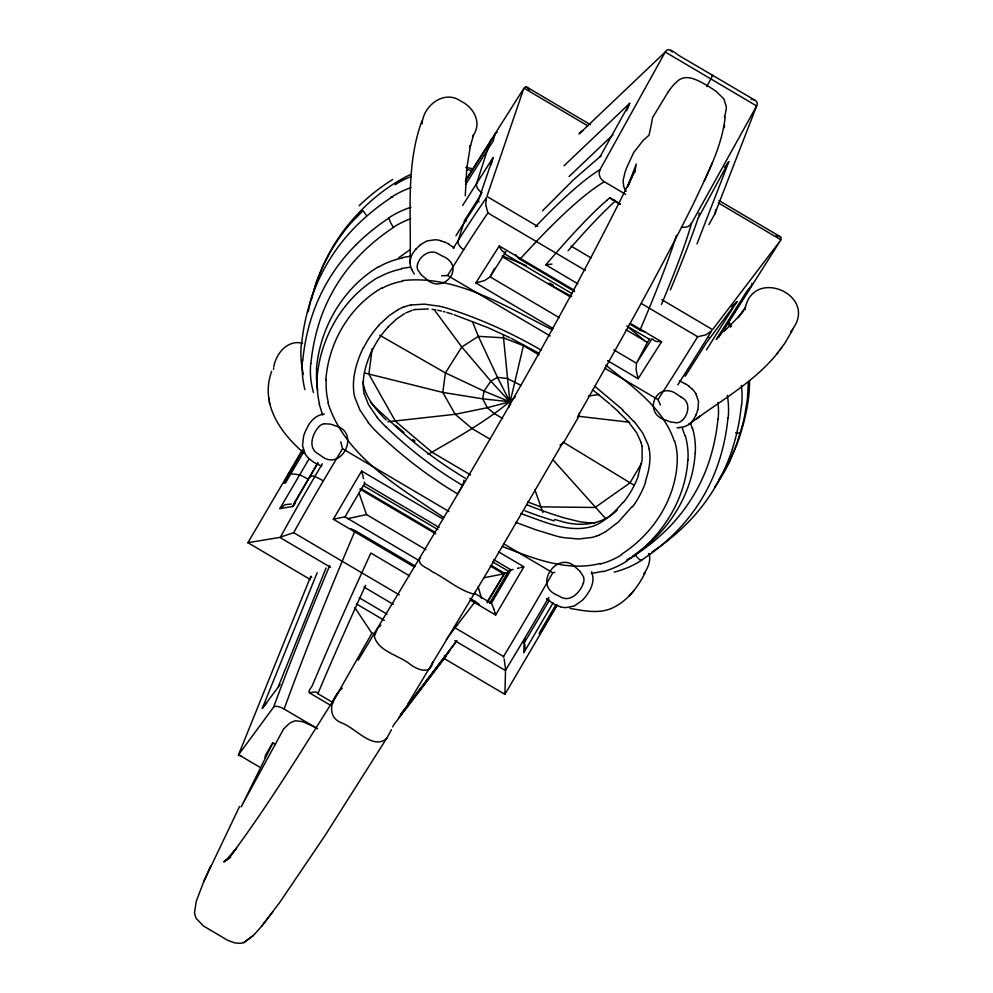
<?xml version="1.0" encoding="UTF-8"?>
<svg xmlns="http://www.w3.org/2000/svg" width="993" height="993" viewBox="0 0 993 993"><rect width="100%" height="100%" fill="white"/><g stroke="black" fill="none" stroke-linecap="round" stroke-linejoin="round"><path stroke-width="1.49" d="M317.847 693.573C316.618 688.757 303.15 698.017 312.038 686.188A394.556 29.418 -64.6 0 1 366.702 562.1L370.861 553.039L409.488 575.828M749.554 380.58C749.665 399.484 745.47 418.165 739.773 436.088A181.707 152.959 82.2 0 1 722.184 474.306A181.707 160.854 -84.5 0 1 718.634 479.967M410.072 262.822C411.499 215.518 405.305 166.005 422.037 120.575M465.27 195.807L466.847 167.234M443.66 658.222L504.916 694.38L505.524 670.598L454.782 640.646M553.064 602.863L523.87 652.624L524.105 643.079L528.797 635.172A425.96 29.157 -59.9 0 0 549.501 599.958M491.138 164.776L493.037 157.589L478.192 201.045L463.681 223.487A426.071 53.001 -63.4 0 0 455.948 235.8M422.174 123.852L422.41 121.332M687.851 460.107C685.331 500.919 660.68 538.678 626.744 560.722M695.174 453.255C692.543 494.924 667.42 533.514 632.752 556.043M273.509 369.309L273.621 368.043M325.853 380.009C328.497 342.933 349.176 306.7 381.722 288.02M560.002 445.1L563.689 442.456L578.919 416.328L579.204 413.386M316.407 369.334C319.783 328 342.883 287.896 378.817 266.546M317.065 377.961C320.354 337.483 342.933 298.173 378.159 277.332M466.611 169.418L470.521 145.028L469.987 147.312L473.549 135.098M626.633 110.769L629.699 103.322L564.074 165.719M372.164 348.667L368.875 374.212L395.413 421.243L431.943 452.175L470.545 474.915M725.188 116.926C721.799 147.92 706.507 175.649 693.598 203.453C657.378 275.992 617.41 346.569 577.467 417.097M542.463 210.864L573.582 179.683L601.46 155.442M475.002 592.312L474.418 593.913A111.849 11.68 30.8 0 1 474.083 594.186C458.878 590.326 445.931 578.46 431.831 571.447C427.909 567.909 417.048 565.253 419.754 558.227A111.799 11.68 30.8 0 1 420.089 557.942L420.461 557.793M651.433 124.013L649.037 135.222L643.29 140.261L633.72 152.475L626.831 167.345A116.417 96.743 34 0 0 624.994 172.422L623.294 179.584A28.238 23.46 34 0 0 623.145 181.607L623.803 186.883L626.049 191.401M651.495 123.678L652.575 117.584L668.363 91.617M317.164 572.725L262.289 708.357L280.1 684.636M634.651 172.807L636.314 164.006L627.663 186.585L632.057 176.667C550.37 342.995 453.677 501.502 358.212 660.159M508.776 407.577L523.435 345.638L503.401 337.819L478.353 336.342L461.782 346.967L445.41 372.896L442.828 392.434L455.166 414.292L472.171 428.666L490.257 439.266M273.807 366.789C275.942 353.558 287.908 339.184 302.53 343.342M697.967 409.637L698.538 401.383L695.77 393.613M744.911 310.015C751.713 265.764 819.002 294.995 792.228 329.552M422.646 120.091C425.873 103.533 445.609 90.09 460.789 101.149C473.76 107.07 482.784 123.641 472.494 136.289M725.349 113.711L726.255 108.771A23.509 19.525 34 0 0 726.33 106.884L723.86 98.89L716.313 91.517A85.286 70.875 34 0 0 708.729 86.528L705.775 84.765A92.299 76.697 34 0 0 699.382 81.314C693.486 78.41 686.002 75.617 679.833 79.44A23.509 19.525 34 0 0 678.281 80.458L674.036 84.393A110.285 91.641 34 0 0 668.388 91.641M311.79 298.682L312.41 296.199M310.635 300.643L316.544 281.602L323.954 263.964M497.257 132.342A9.26 5.784 32.4 0 0 494.775 134.961L493.161 140.981L465.531 184.537M742.156 426.22L736.583 444.492L729.706 460.913M312.721 294.958L313.403 292.488M271.672 371.295C259.881 403.729 280.15 432.625 303.895 453.031M725.126 114.543L724.878 115.374A114.443 95.092 34 0 1 724.369 117M313.738 291.259L315.973 283.936A181.707 154.225 -37.6 0 1 333.834 245.11A181.707 146.319 -25 0 1 359.751 211.819C374.249 196.862 391.093 183.916 409.873 174.818M465.481 181.694L466.226 179.237L523.795 88.451L486.905 196.44L537.647 226.392M696.999 243.881L728.8 161.809L698.067 218.386M645.313 481.679C648.814 471.377 651.209 460.206 649.248 449.345M238.394 754.965L273.646 707.066A406.249 34.457 -66.1 0 1 329.726 565.489M697.88 218.932L697.595 219.751A434.562 27.543 -63.4 0 1 670.412 289.832M638.251 475.113L642.099 459.982L642.111 446.316M417.556 264.014C420.238 255.499 430.627 248.3 439.067 254.27A30.088 24.44 27.4 0 1 441.798 255.784C467.926 266.112 442.555 296.634 425.153 278.003A32.831 28.127 26.7 0 1 421.169 274.651M432.663 662.046C430.912 675.215 417.321 669.766 410.32 664.416C399.223 655.281 378.656 651.731 374.411 636.749A111.849 33.526 31.3 0 1 374.622 635.495L377.663 628.159L380.94 625.218M368.217 422.571A122.698 121.593 15.4 0 0 379.276 434.462C403.257 456.929 429.324 477.223 457.661 493.893C459.771 490.418 464.662 481.953 463.88 480.19M583.35 583.325C580.222 592.064 570.367 602.937 560.263 596.756A30.088 30.063 -76.7 0 1 557.52 595.241C531.652 585.609 558.488 548.223 576.312 568.058A32.831 32.732 0.4 0 1 580.21 571.571M317.499 728.725L284.135 709.027L285.202 706.085A397.163 34.097 -66.3 0 1 343.727 557.594L355.134 530.585L415.186 566.035M309.233 458.567L279.865 508.615L292.699 506.504L295.517 503.066M278.301 686.635L326.052 568.008M723.549 128.258L724.654 125.403M708.89 224.629L714.761 214.054L756.641 105.941C758.95 102.155 755.226 99.263 751.155 99.337M392.694 726.926L393.067 726.007M310.735 576.312L238.556 754.68L259.446 767.006M239.574 806.465L203.863 881.312L196.229 901.346L194.467 912.84L195.981 918.177L203.441 925.985L227.968 940.47L234.844 942.891L239.983 943.35L243.732 942.63L253.364 935.493L261.618 926.258L279.492 902.761L324.959 835.659L386.798 738.097M645.115 331.612A9.173 7.621 34 0 1 639.976 330.222L648.193 310.635A397.163 26.128 -63.5 0 0 676.37 235.44M630.927 179.112L635.309 169.17L627.663 186.585M704.111 181.309L712.415 162.554M210.727 865.983L203.863 881.312M363.301 347.699C356.686 361.539 351.919 377.191 353.868 392.657A43.94 43.034 31.8 0 0 354.836 397.485L359.987 410.121L368.341 422.472M696.18 414.739L693.325 419.791A30.175 25.557 29.5 0 1 690.694 422.782L688.757 424.433L699.941 416.216L696.527 418.748C724.878 398.119 756.269 380.133 778.276 352.167M372.66 349.002C366.665 361.626 361.998 375.764 363.512 389.901A36.207 35.698 36.8 0 0 364.22 393.849M391.478 729.669L387.32 737.327A111.849 54.032 31.8 0 1 386.203 738.891C372.623 750.013 354.65 727.348 341.902 723.028C327.578 717.74 329.999 702.101 338.203 692.518A111.799 54.007 31.8 0 1 339.321 690.942L341.046 689.092M728.8 161.809L724.493 167.37M262.289 708.357L266.633 703.007M275.483 744.489L272.827 742.925L241.162 806.899L283.402 729.359M523.87 652.624L525.086 648.59L524.788 644.395M645.053 572.961C638.226 586.466 628.656 599.4 615.039 606.649C601.137 614.58 584.778 610.98 569.982 608.361M494.576 268.321L490.257 276.538L505.524 252.47M649.794 338.613A437.901 17.514 -59.5 0 0 647.411 342.386L636.637 362.929L651.892 338.861M792.824 329.539L784.818 343.28L776.663 354.228M599.933 156.968L629.699 103.322M706.706 86.614L712.775 75.282L712.266 75.853M691.426 223.499L756.641 105.941L665.248 52.008L579.068 133.968M333.052 701.53L371.903 633.298L354.898 607.691M292.699 506.504L310.325 476.032A426.071 63.031 -59 0 1 318.07 462.912M563.304 441.848L488.395 570.28L407.788 704.062M344.981 516.906L364.592 483.492L439.142 527.444M310.486 579.627L247.89 542.687L302.406 449.866M283.799 483.082L302.48 450.537M303.523 452.212L285.475 482.97L283.65 482.635M294.015 503.327L317.586 463.148M399.323 594.906L293.667 532.658A389.169 58.55 -59 0 1 323.296 480.935L342.523 448.699L340.76 441.848M487.066 601.932L504.605 573.296L491.299 565.439M487.352 602.689L504.605 573.296M555.894 604.762L539.422 632.851L539.956 633.968L556.415 605.804M504.928 694.318L557.247 605.134M641.639 463.123L629.972 482.896L595.092 507.473L540.713 506.852L527.68 501.912M441.6 275.793L447.582 275.508L463.731 249.665A389.169 49.178 -63.5 0 1 487.911 212.949L485.751 204.769L486.396 197.843A398.466 49.563 -63.4 0 0 453.205 248.362M745.42 307.333L738.097 317.636L743.049 311.293L741.436 313.366M338.737 691.749C303.883 747.021 269.897 803.027 230.885 855.507L236.57 848.159L225.734 860.583L230.426 857.12M465.518 181.086L494.775 134.961M462.688 205.439L493.037 157.589M464.141 221.091L481.295 194.045M706.408 349.896L737.042 301.599L705.986 343.392A425.96 19.115 -55.6 0 1 685.145 376.273M716.226 339.532L747.096 290.85L751.068 286.22A9.26 5.784 32.4 0 0 751.962 283.34M718.572 337.471L751.068 286.22M716.971 338.812L723.177 330.892L780.759 240.107L712.577 329.626L661.835 299.687M643.849 573.731C648.019 568.021 651.11 560.648 649.087 553.523M524.105 643.079L525.359 638.809M272.827 742.925L265.938 754.308A110.285 40.13 29.7 0 0 264.932 757.485M736.967 301.698L731.692 306.738M632.243 506.418L618.329 522.045L605.631 531.689M398.938 717.567L449.618 651.048M393.625 725.027L446.068 656.199M790.738 331.6L791.508 330.595M457.463 624.734L475.25 601.473L469.912 598.32M261.618 926.258L272.951 911.648M780.126 349.759L781.752 347.687M279.865 508.615L285.115 504.667L291.445 504.01M342.945 232.685L350.517 223.437L363.053 210.677L366.603 215.704M699.047 215.456L699.122 213.085M415.695 249.206L412.393 253.985A30.175 25.495 24.3 0 0 410.866 257.634L410.258 260.067A19.09 16.186 14.1 0 0 411.301 268.321A20.53 16.931 20.3 0 0 411.934 269.637M622.909 502.384C614.952 511.929 605.606 521.126 593.901 525.868A36.331 35.487 -1.7 0 1 590.041 527.01C566.271 532.782 542.501 520.891 520.655 513.518M577.802 283.762L545.84 264.895L550.532 259.384A394.556 47.031 -56.4 0 1 607.331 199.928M739.711 315.575L724.22 331.302M318.554 427.052C312.385 433.991 307.631 447.893 317.934 453.739A30.088 30.063 -76.7 0 0 320.578 455.415C341.455 473.388 361.353 431.881 335.373 425.86A32.831 32.732 0.4 0 0 330.396 424.135L324.351 423.75M629.264 595.837L631.188 593.677M283.576 729.036L288.839 723.934A116.417 42.364 29.7 0 1 290.961 722.482L294.524 721.005A28.238 10.278 29.7 0 1 295.715 720.781L302.58 721.626L312.882 726.206A82.295 29.939 29.7 0 1 316.904 728.403M631.709 593.069L633.633 590.909M515.801 254.692A9.173 7.497 33.8 0 0 519.922 259.223L534.457 243.508M387.717 327.256L396.219 319.336M355.693 245.147C334.008 266.72 318.095 293.903 309.791 323.333A223.351 212.887 23.3 0 0 302.803 360.136M379.276 324.674L389.306 315.513L397.771 309.878M682.352 420.3C688.807 414.317 690.78 401.731 681.397 397.287M505.934 251.713C503.302 253.587 500.969 249.715 499.28 245.979A391.614 15.665 -59.5 0 0 475.858 282.931L553.014 328.472M569.076 176.518L612.942 134.8M427.958 454.298L431.943 452.175C460.814 435.505 490.269 419.009 515.342 396.803M617.361 509.906C602.689 524.962 579.813 527.283 560.462 521.077A128.73 127.799 8.1 0 1 554.665 519.426M607.331 199.916L609.888 197.731L620.488 203.987M419.53 245.296L426.767 241.001L435.083 239.76A22.156 19.637 18.4 0 1 440.569 240.641M398.491 257.932L409.848 249.814A9.26 2.371 56.5 0 0 410.37 250.521M253.364 935.493L243.732 942.63M397.026 318.679L404.647 313.54M230.513 857.033L223.723 861.924L230.699 856.922M341.455 688.757L342.312 688.186M621.32 554.392C652.562 534.495 675.339 499.827 677.189 462.403A74.711 68.269 6.6 0 0 674.681 441.004M489.574 603.396A437.901 17.514 -59.5 0 1 508.453 571.223L510.961 569.87L491.361 603.285L474.418 593.243M405.839 312.907L411.859 310.437M599.809 534.755L596.743 535.997M403.518 307.16L406.547 306.105A44.102 40.589 32.2 0 1 411.176 304.925M504.792 573.222L508.863 572.067M554.826 572.266L553.995 572.489M503.228 334.778L509.881 401.793L487.315 407.701L455.166 414.292L387.829 421.777M503.736 657.242L503.55 656.522A389.293 27.63 -59.9 0 0 552.803 572.8L553.039 572.738M293.667 532.658L280.423 537.114A398.416 58.947 -59 0 1 322.353 463.793M442.779 518.929L361.626 471.03A391.614 15.665 -59.5 0 0 333.338 519.24L344.77 516.819M523.435 566.941L522.69 567.127M602.763 571.285L591.307 573.582M522.442 567.189L521.697 567.375M521.437 567.45L520.667 567.636M551.971 264.076L545.84 264.895M519.277 567.971L518.532 568.157M518.284 568.219L517.552 568.393M600.082 563.49C566.804 572.03 533.005 558.277 502.408 546.485M249.119 542.463L248.101 542.687M513.096 569.436L511.258 569.833M347.674 518.681L366.479 514.585L425.935 549.675M483.765 577.802L503.538 573.867L490.232 566.01M402.513 257.51L411.003 256.169M401.594 268.482L409.997 267.216M411.189 304.963L424.284 304.143L438.98 306.154A111.812 100.119 27.3 0 1 444.889 307.52C478.539 317.909 510.836 332.581 541.322 350.169M402.376 280.634C456.457 274.378 506.095 306.911 552.518 329.825M415.595 309.531L428.442 308.972M247.965 542.674L279.852 537.412L330.595 567.363M447.582 275.508L550.184 335.982M588.352 396.07L599.015 394.506M475.858 282.931L484.721 280.51L490.083 276.836L559.295 317.686M615.151 200.536L612.396 199.965L609.888 197.731M240.753 755.599L238.543 755.4M607.567 360.658L638.164 378.718A391.614 15.665 -59.5 0 1 661.586 341.778L655.616 341.393L652.612 339.221M641.54 303.61L697.657 336.726L705.949 334.84L711.696 330.818A398.243 17.874 -55.6 0 1 677.797 384.887M676.978 427.784L679.783 427.698M594.522 523.336L580.682 521.958L563.912 517.837A460.628 440.122 23.1 0 1 527.084 504.878M371.903 633.298L374.92 633.447M776.029 235.651L777.78 235.85M735.602 432.811L740.207 433.233M510.514 404.71L509.881 401.793L482.71 398.838L442.828 392.434L364.431 372.946M539.956 633.968L539.149 633.782M578.919 416.328L629.612 422.248M432.104 309.344L435.853 309.903M465.916 167.556L471.303 168.4M777.978 235.875L781.044 237.377L780.932 239.847L718.336 202.907M437.752 310.25L441.451 311.045M443.25 311.479L445.05 311.939M446.862 312.435L452.262 314.098M440.569 240.678L445.05 242.366M560.313 606.748L555.869 604.973A37.722 37.237 36.7 0 1 552.021 602.801L546.423 598.705M454.062 314.707L487.861 327.616L509.806 337.645M515.739 522.318L535.959 529.852L557.483 536.406A111.812 110.434 12 0 0 563.478 537.61L578.435 539.013L592.014 537.436A44.027 42.922 7.5 0 0 596.743 535.972M709.213 337.583L708.493 337.223M321.645 466.164L315.911 463.483A37.722 37.064 -0.7 0 1 312.199 461.149L308.513 458.133A22.156 21.821 -5.7 0 1 305.124 453.789L302.542 445.584L303.573 436.25A43.344 43.047 -45.7 0 1 305.869 430.292L309.022 424.21A30.175 30.075 -22.4 0 1 311.926 420.548L314.049 418.5A19.09 18.805 -34.8 0 1 322.7 414.267A20.53 20.406 -49.9 0 1 324.289 414.007M472.581 321.943L478.353 336.342L497.505 377.377L509.881 401.793L484.013 391.105L445.41 372.896L379.661 335.212M754.754 100.094L678.48 55.248C674.284 51.822 667.594 46.845 665.298 51.946L600.045 169.567A406.249 57.991 -55.5 0 0 535.401 226.801M679.435 380.803L685.058 383.732M511.147 338.328L539.038 353.285M528.475 88.836L525.88 86.701L523.932 88.104L587.831 125.888M548.012 283.452L571.645 296.46M633.944 485.155L563.689 442.456M502.657 418.463L494.191 413.547L487.315 407.701L482.71 398.838L484.013 391.105L490.827 381.151L497.505 377.377L507.187 378.47L521.238 385.433M323.296 480.935C321.248 479.557 310.747 473.611 310.908 476.801M308.19 479.16L299.874 474.815L288.454 473.487L289.149 474.244M526.575 86.962L590.55 124.746M718.907 200.499L780.275 236.694M625.677 194.355L604.327 181.744L603.198 182.427A397.163 57.644 -55.4 0 0 534.42 243.57M614.444 201.008L619.756 204.148M571.037 246.09L591.058 257.919M487.911 212.949L585.436 270.493M499.28 245.979L574.103 290.142M631.151 323.817L661.586 341.778M519.898 259.26L574.624 291.557M629.339 323.842L640.013 330.148M504.096 253.513L572.142 293.68M626.844 325.965L649.534 339.345M502.371 256.777L570.23 296.833M626.124 329.813L647.411 342.386M613.86 349.884L636.488 363.239L636.091 369.843L638.164 378.718M604.749 368.18L657.987 399.596L660.395 404.933M342.523 448.699L448.997 511.532M503.563 543.742L552.803 572.8M498.66 551.909L523.932 566.817A391.614 15.665 -59.5 0 0 495.656 615.027L470.297 600.057M493.72 559.655L511.01 569.858M363.401 485.627L437.925 529.604M492.478 561.802L508.453 571.223M360.881 488.469L435.406 532.459M359.814 489.053L435.666 533.812M345.005 516.881L418.214 560.077M333.338 519.24L414.503 567.14M454.099 627.241L503.55 656.522M363.984 587.062L393.352 604.402M359.131 597.687L387.009 614.133M356.437 603.918L384.316 620.377M317.834 693.673L333.3 702.808M309.295 692.742L330.495 705.253M448.96 244.39L454.198 247.878M523.435 345.638L538.901 354.836M462.39 485.304C434.711 468.944 409.104 449.146 385.967 426.829M443.66 517.527C399.807 487.327 345.117 456.854 327.975 402.897M479.06 201.852L478.241 201.306M670.511 50.358L672.224 52.133M605.767 365.163C631.982 386.314 663.113 407.564 674.259 441.103M688.732 386.178L692.369 389.293M594.807 386.289L622.872 409.898M592.436 389.591L609.752 403.89M610.869 404.896L618.676 411.847M374.013 405.765L370.476 402.264M386.103 419.94C375.478 409.526 365.287 397.026 362.904 381.895M421.206 274.614L417.78 269.873A10.215 8.589 30.8 0 1 417.619 264.039M605.68 518.631L552.766 459.598M509.881 401.793L490.827 381.151L461.782 346.967L435.095 310.921M580.21 571.583L583.474 576.672A10.215 10.178 -32.4 0 1 583.301 583.313M627.849 421.044L636.687 432.824L641.205 442.679M634.105 421.317L642.732 433.035L648.119 444.79A44.027 40.291 19.1 0 1 649.223 449.345M491.622 603.421L494.005 609.417M376.992 417.172L368.49 404.635L364.282 393.836M729.309 323.01L731.655 326.275M414.28 274.031L411.35 268.904M528.748 89.258L529.145 89.891M504.705 694.268L504.159 692.99M682.166 427.846L684.922 435.691M542.898 512.574L534.867 489.686M322.638 415.012L319.175 403.928M690.557 423.192L692.295 428.529M359.118 493.186L366.479 514.585M494.042 609.528L494.415 610.732M494.75 611.825L495.11 613.078M495.172 613.314L495.656 615.027M478.204 586.677L481.481 598.444M361.626 471.03L363.587 478.688M504.159 658.93L505.66 670.052A398.243 27.258 -59.9 0 0 548.868 597.252M364.357 482.002L364.592 483.206M268.731 397.659L269.078 399.906M269.339 401.619L269.686 403.866M748.325 382.057L747.506 398.143L744.862 414.615A192.108 153.989 -59.6 0 1 742.23 426.233M359.094 205.799A186.088 160.854 -60.4 0 1 392.719 179.485M395.115 184.748A76.2 64.582 -59.4 0 1 411.189 176.593M466.673 169.555A106.139 95.291 -11.9 0 1 471.762 170.498M727.559 323.135A105.283 91.927 79.4 0 1 730.55 327.156M729.905 460.951A158.446 114.53 -39.6 0 1 714.55 487.215M308.252 311.74A191.475 133.062 79.5 0 1 310.71 300.693M324.103 264.076A158.073 121.506 -80.9 0 1 343.057 232.809M719.466 334.579A9.26 5.784 32.4 0 1 719.354 335.919M697.657 336.726A389.293 18.246 -55.5 0 1 657.974 399.608M463.731 249.665A9.26 5.784 32.4 0 1 458.22 240.418L463.681 223.487A9.26 5.784 32.4 0 1 466.251 221.005M466.226 179.237A9.272 5.35 32.2 0 1 468.423 177.039M482.114 192.766A9.26 5.784 32.4 0 1 476.59 183.519L490.17 141.478A9.26 5.784 32.4 0 1 492.739 138.983M723.748 327.727A9.272 5.35 32.2 0 1 723.177 330.88M604.29 181.793A9.818 8.155 34 0 1 600.182 169.654M715.494 209.585A9.297 7.721 34 0 1 714.786 214.066M691.289 223.425A9.818 8.155 34 0 1 681.446 226.913M691.426 223.512A406.261 25.756 -63.4 0 1 661.412 304.64M579.391 133.397A9.297 7.721 34 0 1 582.692 130.939M568.07 250.782A403.717 47.391 -56.5 0 1 615.263 201.095M415 441.128A460.628 440.122 23.1 0 1 412.79 439.427M404.077 432.538A460.628 440.122 23.1 0 1 395.524 425.438M387.146 418.152A460.628 440.122 23.1 0 1 373.889 405.889M392.533 197.21A9.26 2.371 56.4 0 0 390.882 197.818A231.146 220.359 23.4 0 0 360.223 222.084C335.845 245.085 317.797 274.627 308.736 306.911A231.146 220.322 23.3 0 0 301.512 344.993M390.708 197.595A96.855 92.337 22.6 0 1 410.903 187.665M303.411 374.498A97.252 92.746 21.9 0 1 301.239 344.968M649.645 553.61A96.855 92.299 24 0 1 648.367 554.367M652.277 551.748A9.26 2.396 55.5 0 1 652.091 551.885M653.245 551.103A231.146 220.297 23.2 0 0 682.725 527.618C707.128 504.655 725.151 475.088 734.212 442.816A231.146 220.334 23.3 0 0 741.436 404.722M741.386 385.495A97.252 92.634 24.6 0 1 741.709 404.759M355.68 245.134A222.358 211.981 23.4 0 1 389.169 217.914A9.26 2.371 56.4 0 0 393.538 227.409A216.586 206.445 23.3 0 0 368.899 246.413C344.546 268.122 326.399 296.696 317.611 328.149A215.431 205.352 23.3 0 0 310.921 363.5M389.02 217.69A93.503 89.147 22.6 0 1 410.953 207.264M304.888 389.628A93.863 89.531 21.9 0 1 302.555 360.111M641.677 560.213A93.503 89.109 24 0 1 614.22 572.105M393.439 227.26A84.07 80.135 23.3 0 1 410.705 218.758M717.951 402.413A84.07 80.135 23.3 0 1 718.175 418.909M717.964 418.885A215.431 205.352 23.3 0 1 711.286 454.248C702.473 485.689 684.363 514.275 659.985 535.972A216.586 206.445 23.3 0 1 635.334 554.975L635.793 555.583A9.26 2.371 56.4 0 0 641.602 560.102A222.358 211.919 23.2 0 0 675.091 532.856C696.763 511.271 712.689 484.1 720.992 454.67A223.351 212.912 23.3 0 0 727.956 417.854M635.446 555.137A84.07 80.135 23.3 0 1 626.509 560.164M727.348 395.326A93.863 89.42 24.7 0 1 728.204 417.892M313.453 392.508A84.07 80.135 23.3 0 1 310.722 363.475M409.737 249.665A56.464 53.833 23.3 0 1 410.457 249.218M502.123 255.846A454.906 433.618 23.3 0 1 526.327 265.801M627.464 326.685A454.906 433.618 23.3 0 1 644.407 340.649M549.576 283.204A446.006 424.594 23.4 0 1 553.163 285.09M465.307 478.229A419.071 414.429 18.8 0 1 387.444 418.587M381.908 288.318A74.711 68.145 36.1 0 1 402.537 281.23M328.41 402.798A74.711 72.539 52.4 0 1 326.238 380.046M621.581 554.789A74.711 72.886 -1.3 0 1 600.231 564.024M378.333 277.593A85.497 78.484 34.6 0 1 401.731 268.954M319.498 403.853A85.51 83.164 46.1 0 1 317.338 377.985M626.943 561.008A85.51 83.3 3 0 1 602.875 571.707M685.282 435.617A85.497 78.521 10.1 0 1 687.95 460.119M385.942 426.866A113.624 113.065 9 0 1 376.943 417.209M372.859 349.126A100.777 92.746 73.7 0 1 387.829 327.367M413.063 309.977A36.406 33.104 35.6 0 1 415.558 309.406M363.562 347.86A106.214 98.369 70.8 0 1 379.4 324.798M397.746 309.816A50.643 47.13 39 0 1 403.481 307.073M378.978 266.794A87.235 80.234 34.3 0 1 402.637 257.957M317.686 389.914A87.235 84.79 44.9 0 1 316.68 369.359M630.418 557.88A87.235 84.939 4.1 0 1 627.837 559.357M692.642 428.455A87.235 80.259 10.5 0 1 695.274 453.267M554.231 520.866A419.145 417.867 0.1 0 1 524.875 510.787M618.453 412.058A113.624 98.692 26.1 0 1 627.626 421.206M641.093 442.704A36.294 32.608 18.5 0 1 642.024 446.329M638.586 475.188A100.777 90.909 -17.4 0 1 623.269 502.619M622.474 410.283A122.698 108.746 25.6 0 1 633.708 421.603M645.748 481.791A106.164 96.718 -14.3 0 1 632.715 506.703M605.569 531.603A50.842 48.98 1.5 0 1 599.76 534.656M682.29 420.238A10.215 8.565 23.2 0 1 676.903 422.807L671.007 422.037A32.831 28.127 26.7 0 1 666.08 420.225C640.671 413.287 657.838 377.899 678.74 395.624A30.088 24.44 27.4 0 1 681.397 397.274M697.769 409.563A43.344 36.232 34.9 0 1 696.081 414.689M688.794 424.458A19.09 16.36 39.7 0 1 680.714 427.325A20.53 17.042 34.1 0 1 679.212 427.375M685.12 383.621A37.722 33.948 33.2 0 1 688.807 386.078M692.394 389.256A22.156 19.748 33.9 0 1 695.808 393.6M591.53 571.72A20.53 20.518 87.3 0 1 592.064 573.246A19.09 18.979 77.4 0 1 592.585 582.866L591.778 585.709A30.175 30.138 12.7 0 1 589.966 590.016L586.242 595.775A43.344 43.307 81.7 0 1 582.022 600.579L574.302 605.978L565.799 607.642A22.156 21.933 39.7 0 1 560.313 606.735M318.592 427.077A10.215 10.203 24.1 0 1 324.326 423.651M415.881 249.33A43.344 35.971 19.4 0 1 419.766 245.519M445.1 242.242A37.722 33.787 18.6 0 1 449.035 244.29M318.12 693.015A403.717 29.79 -64.5 0 1 365.573 585.411M273.783 707.14A9.818 3.575 29.7 0 1 284.147 709.002M446.353 655.467A9.297 3.376 29.7 0 1 444.38 655.665M311.703 577.442A9.297 3.376 29.7 0 1 311.194 576.424M475.275 601.448A9.173 3.339 29.7 0 1 479.346 604.576M350.455 528.636A9.173 3.14 29.7 0 1 355.047 530.721M457.463 624.721A397.163 2.582 -52.7 0 1 446.304 639.318M456.892 640.547A406.261 2.209 -52.8 0 1 400.402 714.699M455.303 642.905A434.562 2.371 -52.8 0 1 400.75 714.526"/></g></svg>
